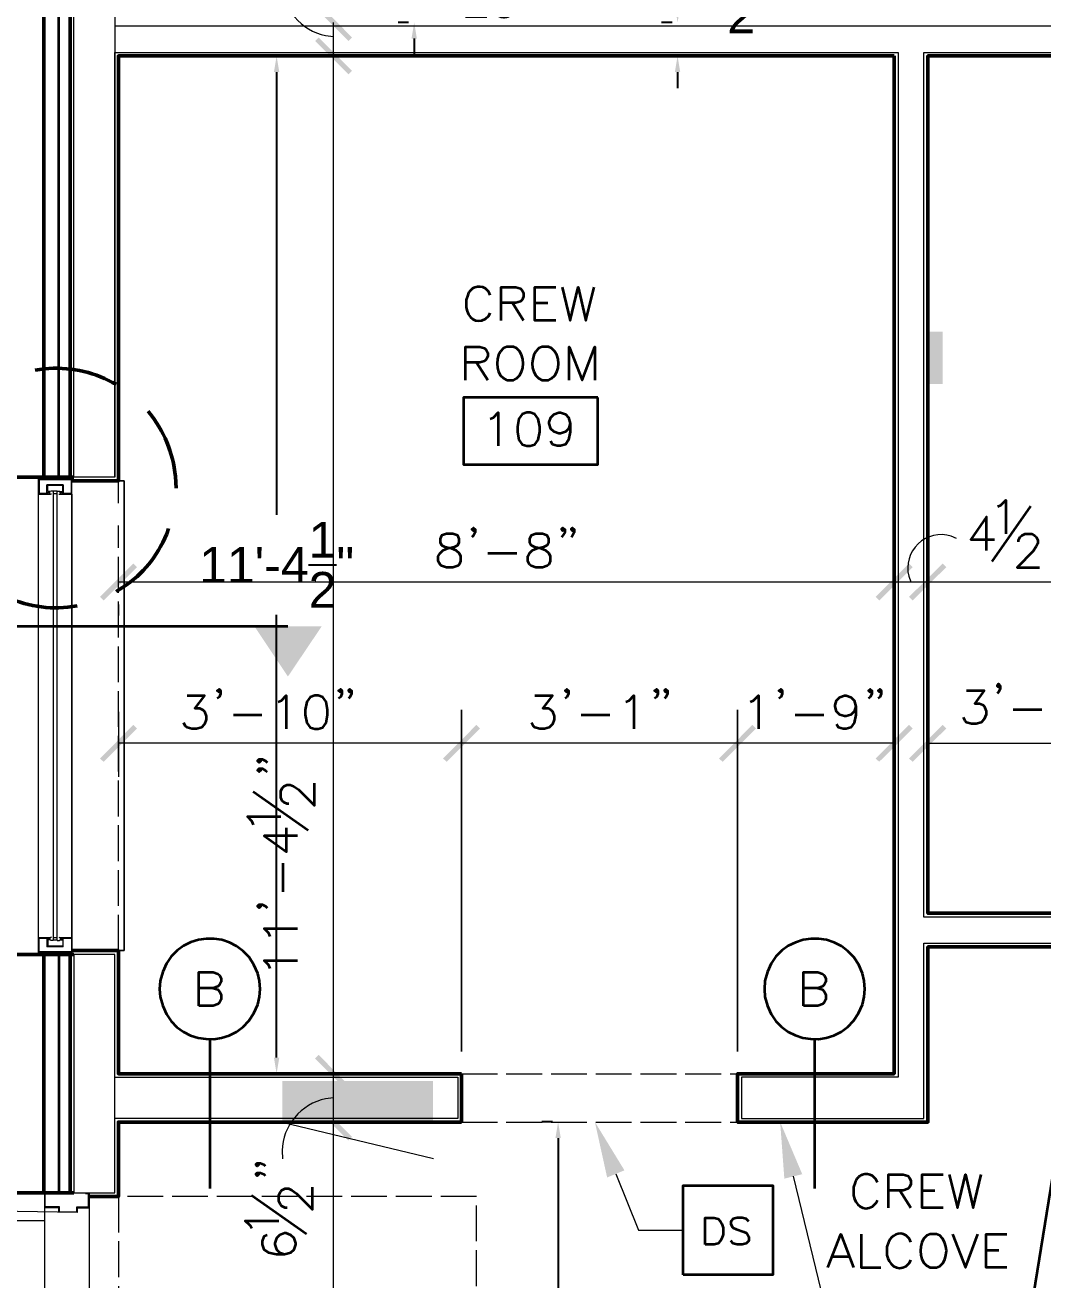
# Model space of a CAD drawing. Header units: inches. Extents: x 5 to 516, y -193 to 129.
# Drawn here: x 25.99 to 37.37, y 45.11 to 59.14 of the extents above; entities that cross this region are included whole.
import ezdxf

# ---------------------------------------------------------------- set-up
doc = ezdxf.new("R2010")
doc.units = ezdxf.units.IN
doc.header["$MEASUREMENT"] = 0
doc.linetypes.add('PDF_IMPORT', pattern=[1, 0.8, -0.2])
for name, color, linetype in [('Highlight', 210, 'Continuous'), ('PDF_Geometry', 7, 'Continuous'), ('PDF_Solid Fills', 7, 'Continuous')]:
    doc.layers.add(name, color=color, linetype=linetype)
doc.styles.get("Standard").update_dxf_attribs({"font": 'arial.ttf'})
doc.dimstyles.get("Standard").update_dxf_attribs({"dimtxt": 0.4, "dimasz": 0.18, "dimexe": 0.18, "dimexo": 0.0625, "dimgap": 0.09, "dimtad": 0, "dimtih": 1, "dimtoh": 1, "dimdec": 4, "dimlfac": 12, "dimzin": 0, "dimdsep": 46, "dimlunit": 4, "dimtxsty": 'Standard', "dimcen": 0.09, "dimadec": 3, "dimazin": 0, "dimtfac": 1, "dimtdec": 4, "dimtofl": 0, "dimtmove": 0, "dimatfit": 3, "dimfxl": 1, "dimtolj": 1, "dimtzin": 0, "dimarcsym": 0})

# ---------------------------------------------------------------- blocks, each defined once
blk = doc.blocks.new('*D12')
at = {"layer": 'Defpoints', "color": 0, "transparency": 16777216}
for p in [(30.341, 59.338), (30.341, 59.338), (30.341, 59.168)]:
    blk.add_point(p, dxfattribs=at)
at = {"layer": 'Highlight', "color": 0, "lineweight": -2, "transparency": 16777216}
for p, q in [((30.341, 59.518), (30.341, 59.698)), ((30.341, 59.698), (30.521, 59.698)), ((30.278, 59.338), (30.161, 59.338)), ((30.278, 59.168), (30.161, 59.168)), ((30.341, 58.988), (30.341, 58.808))]:
    blk.add_line(p, q, dxfattribs=at)
at = {"layer": 'Highlight', "color": 0, "transparency": 16777216}
for points in [[(30.311, 59.518), (30.371, 59.518), (30.341, 59.338)], [(30.311, 58.988), (30.371, 58.988), (30.341, 59.168)]]:
    blk.add_solid(points, dxfattribs=at)
at = {"layer": 'Highlight', "color": 0, "transparency": 16777216, "insert": (31.125, 59.698), "char_height": 0.4, "attachment_point": 5}
blk.add_mtext('\\A1;2{\\H1x;\\S1/16;}"', dxfattribs=at)
blk = doc.blocks.new('*D43')
at = {"layer": 'Defpoints', "color": 0, "transparency": 16777216}
for p in [(33.284, 59.168), (33.284, 59.168), (33.284, 58.794)]:
    blk.add_point(p, dxfattribs=at)
at = {"layer": 'Highlight', "color": 0, "lineweight": -2, "transparency": 16777216}
for p, q in [((33.284, 59.348), (33.284, 59.528)), ((33.284, 59.528), (33.464, 59.528)), ((33.222, 59.168), (33.104, 59.168)), ((33.222, 58.794), (33.104, 58.794)), ((33.284, 58.614), (33.284, 58.434))]:
    blk.add_line(p, q, dxfattribs=at)
at = {"layer": 'Highlight', "color": 0, "transparency": 16777216}
for points in [[(33.254, 59.348), (33.314, 59.348), (33.284, 59.168)], [(33.254, 58.614), (33.314, 58.614), (33.284, 58.794)]]:
    blk.add_solid(points, dxfattribs=at)
at = {"layer": 'Highlight', "color": 0, "transparency": 16777216, "insert": (33.938, 59.528), "char_height": 0.4, "attachment_point": 5}
blk.add_mtext('\\A1;4{\\H1x;\\S1/2;}"', dxfattribs=at)
blk = doc.blocks.new('*D104')
at = {"layer": 'Defpoints', "color": 0, "transparency": 16777216}
for p in [(31.949, 46.878), (31.949, 39.251), (31.949, 39.251)]:
    blk.add_point(p, dxfattribs=at)
at = {"layer": 'Highlight', "color": 0, "lineweight": -2, "transparency": 16777216}
for p, q in [((31.886, 46.878), (31.769, 46.878)), ((31.949, 46.698), (31.949, 43.623)), ((31.949, 39.431), (31.949, 42.506)), ((31.886, 39.251), (31.769, 39.251))]:
    blk.add_line(p, q, dxfattribs=at)
at = {"layer": 'Highlight', "color": 0, "transparency": 16777216}
for points in [[(31.919, 46.698), (31.979, 46.698), (31.949, 46.878)], [(31.919, 39.431), (31.979, 39.431), (31.949, 39.251)]]:
    blk.add_solid(points, dxfattribs=at)
at = {"layer": 'Highlight', "color": 0, "transparency": 16777216, "insert": (31.949, 43.064), "char_height": 0.4, "attachment_point": 5}
blk.add_mtext('\\A1;7\'-7{\\H1x;\\S1/2;}"', dxfattribs=at)
blk = doc.blocks.new('*D105')
at = {"layer": 'Defpoints', "color": 0, "transparency": 16777216}
for p in [(28.804, 58.794), (28.804, 58.794), (30.87, 47.418)]:
    blk.add_point(p, dxfattribs=at)
at = {"layer": 'Highlight', "color": 0, "lineweight": -2, "transparency": 16777216}
for p, q in [((28.741, 58.794), (28.624, 58.794)), ((28.804, 58.614), (28.804, 53.664)), ((28.804, 47.598), (28.804, 52.548)), ((30.808, 47.418), (28.624, 47.418))]:
    blk.add_line(p, q, dxfattribs=at)
at = {"layer": 'Highlight', "color": 0, "transparency": 16777216}
for points in [[(28.774, 58.614), (28.834, 58.614), (28.804, 58.794)], [(28.774, 47.598), (28.834, 47.598), (28.804, 47.418)]]:
    blk.add_solid(points, dxfattribs=at)
at = {"layer": 'Highlight', "color": 0, "transparency": 16777216, "insert": (28.804, 53.106), "char_height": 0.4, "attachment_point": 5}
blk.add_mtext('\\A1;11\'-4{\\H1x;\\S1/2;}"', dxfattribs=at)

msp = doc.modelspace()

# ---------------------------------------------------------------- hatches: boundary and pattern name
at = {"layer": 'PDF_Solid Fills', "transparency": 33554559}
for points in [[(29.2336289, 59.3376716), (29.6069639, 58.9610031), (29.6469639, 59.0010031), (29.2736289, 59.3776716)], [(29.6469622, 58.6276697), (29.2736272, 59.0010049), (29.2336272, 58.9610049), (29.6069622, 58.5876697)], [(26.8702948, 52.7076713), (27.2436265, 53.0810029), (27.2036265, 53.1210029), (26.8302948, 52.7476713)], [(35.4969622, 52.7476713), (35.5369638, 52.7076695), (35.5369773, 52.7076864), (35.9102955, 53.0810045), (35.8702955, 53.1210047)], [(36.2469622, 53.1210029), (35.8702955, 52.7476695), (35.9102955, 52.7076695), (36.2869622, 53.0810029)], [(26.8702948, 50.9043366), (27.2436265, 51.2776682), (27.2036265, 51.3176682), (26.8302948, 50.9410033)], [(31.0369602, 51.3176682), (30.6636284, 50.9410033), (30.7036284, 50.9043366), (31.0769618, 51.2776698), (31.0369618, 51.3176698)], [(34.1202954, 51.31767), (33.746962, 50.9410033), (33.786962, 50.9043366), (34.1602954, 51.2776698)], [(35.8702955, 51.3176698), (35.4969638, 50.941005), (35.5369638, 50.9043384), (35.9102955, 51.2776698)], [(35.9102971, 50.9043366), (36.2869622, 51.2776682), (36.2469622, 51.3176682), (35.8702971, 50.9410033)], [(29.2336289, 47.5876706), (29.6069639, 47.2110022), (29.6469639, 47.2510022), (29.2736289, 47.6276706)], [(29.6469622, 46.7110021), (29.2736272, 47.0843373), (29.2336272, 47.0443372), (29.6069622, 46.6710021)]]:
    msp.add_hatch(color=256, dxfattribs=at).paths.add_polyline_path(points)
at = {"layer": 'PDF_Solid Fills', "true_color": 0x9a9a9a, "transparency": 33554559}
msp.add_hatch(color=253, dxfattribs=at).paths.add_polyline_path([(36.2469638, 55.1276712), (36.2469638, 55.7110046), (36.0802972, 55.7110046), (36.0802972, 55.1276712)])

# ---------------------------------------------------------------- linework, layer by layer
at = {"layer": 'PDF_Geometry', "lineweight": 50}
for points in [[(26.5369614, 54.0843395), (25.8702947, 54.0843395), (25.8702947, 83.7543418), (35.5369622, 83.7543418), (35.5369622, 83.0876751)], [(26.2036281, 54.0843395), (26.2036281, 83.4210085), (35.4136288, 83.4210085)], [(35.5369622, 83.1276735), (26.4969614, 83.1276735), (26.4969614, 54.0843362)], [(35.7036288, 58.7943382), (27.0369615, 58.7943382), (27.0369615, 54.0443378), (26.5169614, 54.0443378)], [(39.7536293, 46.8776689), (39.7536293, 48.8343358), (36.0802955, 48.8343358), (36.0802955, 46.8776689), (33.9536287, 46.8776689), (33.9536287, 47.417669), (35.7036288, 47.417669), (35.7036288, 58.7943365)], [(42.5802977, 58.7943382), (36.0802972, 58.7943382), (36.0802972, 49.2110041), (39.9136308, 49.2110041), (39.9136308, 50.6276709)], [(27.5769626, 53.4510039), (27.5969626, 53.5110039)], [(27.0102959, 52.8076705), (27.0836292, 52.8510038)], [(26.5369614, 48.7510024), (25.8702947, 48.7510024), (25.8702947, 46.0843355), (26.5369614, 46.0843355)], [(26.2036281, 48.7510024), (26.2036281, 46.0843355)], [(26.4969631, 48.7510024), (26.4969631, 46.0843355)], [(30.8702951, 47.417669), (27.0369615, 47.417669), (27.0369615, 48.7943358), (26.5169614, 48.7943358)], [(30.8702951, 46.8776706), (30.8702951, 47.4176706)], [(26.7103013, 46.0443372), (27.036968, 46.0443372), (27.036968, 46.8776706), (30.8703015, 46.8776706)]]:
    msp.add_lwpolyline(points, dxfattribs=at)
at = {"layer": 'PDF_Geometry', "lineweight": 35}
for points in [[(26.3702948, 54.0843362), (26.3702948, 83.2543384), (35.5369622, 83.2543384)], [(31.3136274, 55.8376695), (31.3136274, 56.2110029), (31.4769607, 56.2110029), (31.5302941, 56.1943362), (31.5469608, 56.1743362), (31.5636274, 56.1410029), (31.5636274, 56.1043362), (31.5469608, 56.0676695), (31.5302941, 56.0510029), (31.4769607, 56.0343362), (31.3136274, 56.0343362)], [(31.9236291, 55.8376695), (31.6902957, 55.8376695), (31.6902957, 56.2110029), (31.9236291, 56.2110029)], [(31.9936269, 56.2110046), (32.0836269, 55.8376713), (32.1736269, 56.2110046), (32.2602936, 55.8376713), (32.3502936, 56.2110046)], [(31.4402957, 56.0343384), (31.563629, 55.8376717)], [(31.6902957, 56.0343384), (31.8336291, 56.0343384)], [(31.1369623, 55.8543382), (31.173629, 55.8910049), (31.1902957, 55.9243382)], [(30.9136301, 55.1710028), (30.9136301, 55.5443362), (31.0736301, 55.5443362), (31.1269634, 55.5276695), (31.1469634, 55.5076695), (31.1636301, 55.4743362), (31.1636301, 55.4376695), (31.1469634, 55.4010028), (31.1269634, 55.3843362), (31.0736301, 55.3676695), (30.9136301, 55.3676695)], [(31.483635, 55.5276713), (31.4503017, 55.5443379), (31.3769683, 55.5443379), (31.3403017, 55.5276713), (31.3069683, 55.4910046)], [(31.8769592, 55.5276713), (31.8402925, 55.5443379), (31.7702925, 55.5443379), (31.7336258, 55.5276713), (31.7002925, 55.4910046)], [(32.0736372, 55.1710028), (32.0736372, 55.5443362), (32.2169706, 55.1710028), (32.3603039, 55.5443362), (32.3603039, 55.1710028)], [(31.0369618, 55.3676717), (31.1636285, 55.171005)], [(31.3769683, 55.1710046), (31.4503017, 55.1710046), (31.483635, 55.1876712)], [(31.7702925, 55.1710046), (31.8402925, 55.1710046), (31.8769592, 55.1876712)], [(31.1902957, 54.7376701), (31.2269624, 54.7543368), (31.2802957, 54.8076701), (31.2802957, 54.4343368)], [(32.0836334, 54.6843389), (32.0636334, 54.6276723), (32.0303001, 54.5943389), (31.9769668, 54.5743389), (31.9569668, 54.5743389), (31.9036334, 54.5943389), (31.8669667, 54.6276723), (31.8503001, 54.6843389), (31.8503001, 54.7010056), (31.8669667, 54.7543389), (31.9036334, 54.7910056), (31.9569668, 54.8076723), (31.9769668, 54.8076723), (32.0303001, 54.7910056), (32.0636334, 54.7543389), (32.0836334, 54.6843389), (32.0836334, 54.5943389), (32.0636334, 54.5043389), (32.0303001, 54.4510056), (31.9769668, 54.4343389), (31.9403001, 54.4343389), (31.8869667, 54.4510056), (31.8669667, 54.4876723)], [(36.8003018, 53.1443371), (37.2303019, 53.7610038)], [(36.863636, 53.7576692), (36.8969693, 53.7743359), (36.9503027, 53.8276692), (36.9503027, 53.4543359)], [(36.7369677, 53.2643372), (36.7369677, 53.6410039), (36.560301, 53.3910039), (36.8269677, 53.3910039)], [(31.023629, 53.504336), (31.003629, 53.4876693), (30.9869623, 53.504336), (31.003629, 53.5210027), (31.023629, 53.504336), (31.023629, 53.4676693), (31.003629, 53.434336), (30.9869623, 53.414336)], [(32.0236291, 53.504336), (32.0036291, 53.4876693), (31.9869624, 53.504336), (32.0036291, 53.5210027), (32.0236291, 53.504336), (32.0236291, 53.4676693), (32.0036291, 53.434336), (31.9869624, 53.414336)], [(32.130305, 53.504336), (32.110305, 53.4876693), (32.0936383, 53.504336), (32.110305, 53.5210027), (32.130305, 53.504336), (32.130305, 53.4676693), (32.110305, 53.434336), (32.0936383, 53.414336)], [(37.09363, 53.3643383), (37.09363, 53.381005), (37.11363, 53.4176716), (37.1302967, 53.4343383), (37.1669634, 53.4543383), (37.2369634, 53.4543383), (37.27363, 53.4343383), (37.2902967, 53.4176716), (37.3102967, 53.381005), (37.3102967, 53.3443383), (37.2902967, 53.311005), (37.2569634, 53.2576716), (37.0769634, 53.0776716), (37.3269634, 53.0776716)], [(31.1636301, 53.23767), (31.4869635, 53.23767)], [(28.9302993, 52.4176694), (23.7836323, 52.4176694), (23.7769654, 52.3176694), (23.7569654, 52.2176694)], [(36.8903016, 51.7543359), (36.8703016, 51.7376692), (36.8536349, 51.7543359), (36.8703016, 51.7743359), (36.8903016, 51.7543359), (36.8903016, 51.7210025), (36.8703016, 51.6843359), (36.8536349, 51.6676692)], [(27.8036309, 51.6443369), (27.9969643, 51.6443369), (27.8902976, 51.5043369), (27.9436309, 51.5043369), (27.9802976, 51.4843369), (27.9969643, 51.4676703), (28.0169643, 51.4143369), (28.0169643, 51.3776702), (27.9969643, 51.3243369), (27.9636309, 51.2876702), (27.9102976, 51.2710036), (27.8569643, 51.2710036), (27.8036309, 51.2876702), (27.7836309, 51.3076702), (27.7669642, 51.3410036)], [(28.1769627, 51.7010047), (28.160296, 51.6810047), (28.140296, 51.7010047), (28.160296, 51.7176714), (28.1769627, 51.7010047), (28.1769627, 51.664338), (28.160296, 51.6276714), (28.140296, 51.6110047)], [(28.8203004, 51.5743364), (28.856967, 51.5910031), (28.9103004, 51.6443364), (28.9103004, 51.271003)], [(29.5336387, 51.7010047), (29.516972, 51.6810047), (29.496972, 51.7010047), (29.516972, 51.7176714), (29.5336387, 51.7010047), (29.5336387, 51.664338), (29.516972, 51.6276714), (29.496972, 51.6110047)], [(29.640301, 51.7010047), (29.6236343, 51.6810047), (29.6069677, 51.7010047), (29.6236343, 51.7176714), (29.640301, 51.7010047), (29.640301, 51.664338), (29.6236343, 51.6276714), (29.6069677, 51.6110047)], [(31.6902957, 51.6443369), (31.8869624, 51.6443369), (31.7769624, 51.5043369), (31.8336291, 51.5043369), (31.8669624, 51.4843369), (31.8869624, 51.4676703), (31.9036291, 51.4143369), (31.9036291, 51.3776702), (31.8869624, 51.3243369), (31.8502957, 51.2876702), (31.7969624, 51.2710036), (31.7436291, 51.2710036), (31.6902957, 51.2876702), (31.6702957, 51.3076702), (31.6536291, 51.3410036)], [(32.0636275, 51.7010047), (32.0469608, 51.6810047), (32.0269608, 51.7010047), (32.0469608, 51.7176714), (32.0636275, 51.7010047), (32.0636275, 51.664338), (32.0469608, 51.6276714), (32.0269608, 51.6110047)], [(32.7069652, 51.5743364), (32.7436319, 51.5910031), (32.7969652, 51.6443364), (32.7969652, 51.271003)], [(33.0636343, 51.7010047), (33.0469677, 51.6810047), (33.0269677, 51.7010047), (33.0469677, 51.7176714), (33.0636343, 51.7010047), (33.0636343, 51.664338), (33.0469677, 51.6276714), (33.0269677, 51.6110047)], [(33.1702967, 51.7010047), (33.15363, 51.6810047), (33.1369633, 51.7010047), (33.15363, 51.7176714), (33.1702967, 51.7010047), (33.1702967, 51.664338), (33.15363, 51.6276714), (33.1369633, 51.6110047)], [(34.0969664, 51.5743364), (34.1336331, 51.5910031), (34.1869664, 51.6443364), (34.1869664, 51.271003)], [(34.4536287, 51.7010047), (34.4369621, 51.6810047), (34.4169621, 51.7010047), (34.4369621, 51.7176714), (34.4536287, 51.7010047), (34.4536287, 51.664338), (34.4369621, 51.6276714), (34.4169621, 51.6110047)], [(35.2769659, 51.5210018), (35.2569659, 51.4676685), (35.2202993, 51.4310018), (35.1669659, 51.4143352), (35.1502993, 51.4143352), (35.0969659, 51.4310018), (35.0602993, 51.4676685), (35.0436326, 51.5210018), (35.0436326, 51.5376685), (35.0602993, 51.5910018), (35.0969659, 51.6276685), (35.1502993, 51.6443352), (35.1669659, 51.6443352), (35.2202993, 51.6276685), (35.2569659, 51.5910018), (35.2769659, 51.5210018), (35.2769659, 51.4310018), (35.2569659, 51.3410018), (35.2202993, 51.2876685), (35.1669659, 51.2710018), (35.1336326, 51.2710018), (35.0802993, 51.2876685), (35.0602993, 51.3243351)], [(35.4536288, 51.7010047), (35.4369621, 51.6810047), (35.4169621, 51.7010047), (35.4369621, 51.7176714), (35.4536288, 51.7010047), (35.4536288, 51.664338), (35.4369621, 51.6276714), (35.4169621, 51.6110047)], [(35.5602979, 51.7010047), (35.5436313, 51.6810047), (35.5269646, 51.7010047), (35.5436313, 51.7176714), (35.5602979, 51.7010047), (35.5602979, 51.664338), (35.5436313, 51.6276714), (35.5269646, 51.6110047)], [(36.5136332, 51.7010047), (36.7102999, 51.7010047), (36.6036333, 51.5576713), (36.6569666, 51.5576713), (36.6936333, 51.5410047), (36.7102999, 51.524338), (36.7302999, 51.4710047), (36.7302999, 51.434338), (36.7102999, 51.3810047), (36.6769666, 51.344338), (36.6202999, 51.3276713), (36.5669666, 51.3276713), (36.5136332, 51.344338), (36.4969666, 51.3610047), (36.4802999, 51.3976713)], [(37.0336325, 51.4876699), (37.3536325, 51.4876699)], [(28.3203003, 51.4310021), (28.6403004, 51.4310021)], [(32.2069651, 51.4310021), (32.5269652, 51.4310021)], [(34.5969664, 51.4310021), (34.9169664, 51.4310021)], [(28.6102987, 50.9343386), (28.6269654, 50.9143386), (28.6102987, 50.897672), (28.5902987, 50.9143386), (28.6102987, 50.9343386), (28.6436321, 50.9343386), (28.6802987, 50.9143386), (28.6969654, 50.897672)], [(28.6102987, 50.8276695), (28.6269654, 50.8076695), (28.6102987, 50.7910029), (28.5902987, 50.8076695), (28.6102987, 50.8276695), (28.6436321, 50.8276695), (28.6802987, 50.8076695), (28.6969654, 50.7910029)], [(28.9402955, 50.4343386), (28.9202955, 50.4343386), (28.8869622, 50.4510053), (28.8669622, 50.4676719), (28.8502955, 50.5043386), (28.8502955, 50.5776719), (28.8669622, 50.6110053), (28.8869622, 50.6310053), (28.9202955, 50.647672), (28.9569622, 50.647672), (28.9936288, 50.6310053), (29.0469622, 50.5943386), (29.2269622, 50.4143386), (29.2269622, 50.6643386)], [(29.1569703, 50.1376704), (28.5436369, 50.5676705)], [(28.5469714, 50.2010046), (28.5303047, 50.2376712), (28.4769714, 50.2910046), (28.8503047, 50.2910046)], [(29.0369633, 50.0776695), (28.6636299, 50.0776695), (28.9136299, 49.8976695), (28.9136299, 50.1643361)], [(28.8769681, 49.4510045), (28.8769681, 49.7710045)], [(28.6102987, 49.3076702), (28.6269654, 49.2910036), (28.6102987, 49.2710035), (28.5902987, 49.2910036), (28.6102987, 49.3076702), (28.6436321, 49.3076702), (28.6802987, 49.2910036), (28.6969654, 49.2710035)], [(28.7336305, 48.9510045), (28.7169638, 48.9876711), (28.6636304, 49.0410045), (29.0369638, 49.0410045)], [(26.3702948, 48.7510024), (26.3702948, 46.0843355)], [(28.7336305, 48.5943353), (28.7169638, 48.631002), (28.6636304, 48.6843353), (29.0369638, 48.6843353)], [(27.9336358, 48.1776686), (27.9336358, 48.551002), (28.0936358, 48.551002), (28.1469692, 48.5343353), (28.1669692, 48.5176687), (28.1836358, 48.481002), (28.1836358, 48.4443353), (28.1669692, 48.411002), (28.1469692, 48.391002), (28.0936358, 48.3743353), (27.9336358, 48.3743353)], [(28.5936283, 48.1910045), (28.6136283, 48.2776712), (28.6202949, 48.3643379), (28.6136283, 48.4543379), (28.5936283, 48.5376712)], [(34.690296, 48.1776686), (34.690296, 48.551002), (34.850296, 48.551002), (34.9036293, 48.5343353), (34.9236293, 48.5176687), (34.940296, 48.481002), (34.940296, 48.4443353), (34.9236293, 48.411002), (34.9036293, 48.391002), (34.850296, 48.3743353), (34.690296, 48.3743353)], [(35.350302, 48.1910045), (35.370302, 48.2776712), (35.3769687, 48.3643379), (35.370302, 48.4543379), (35.350302, 48.5376712)], [(27.5036282, 48.4543379), (27.4969616, 48.3643379), (27.5036282, 48.2776712)], [(34.2603019, 48.4543379), (34.2536353, 48.3643379), (34.2603019, 48.2776712)], [(28.0936293, 48.3743375), (28.1469627, 48.3576708), (28.1669627, 48.3376708), (28.1836293, 48.3010042), (28.1836293, 48.2476708), (28.1669627, 48.2143375), (28.1469627, 48.1943375), (28.0936293, 48.1776708), (27.9336293, 48.1776708)], [(34.850303, 48.3743375), (34.9036364, 48.3576708), (34.9236364, 48.3376708), (34.940303, 48.3010042), (34.940303, 48.2476708), (34.9236364, 48.2143375), (34.9036364, 48.1943375), (34.850303, 48.1776708), (34.690303, 48.1776708)], [(36.7202983, 44.6843381), (37.2202983, 44.6843381), (37.7536317, 47.9743385)], [(28.0603041, 46.1343369), (28.0603041, 47.8010037)], [(34.8169643, 46.1343369), (34.8169643, 47.8010037)], [(28.5869697, 46.4176689), (28.6069697, 46.4010022), (28.5869697, 46.3843356), (28.5703031, 46.4010022), (28.5869697, 46.4176689), (28.6236364, 46.4176689), (28.6603031, 46.4010022), (28.6769697, 46.3843356)], [(28.5869697, 46.3110032), (28.6069697, 46.2943365), (28.5869697, 46.2743365), (28.5703031, 46.2943365), (28.5869697, 46.3110032), (28.6236364, 46.3110032), (28.6603031, 46.2943365), (28.6769697, 46.2743365)], [(35.6403015, 45.9176689), (35.6403015, 46.2910022), (35.8036348, 46.2910022), (35.8569682, 46.2743356), (35.8736348, 46.2543356), (35.8903015, 46.2210022), (35.8903015, 46.1843356), (35.8736348, 46.1476689), (35.8569682, 46.1310022), (35.8036348, 46.1110022), (35.6403015, 46.1110022)], [(36.2503031, 45.9176689), (36.0169698, 45.9176689), (36.0169698, 46.2910022), (36.2503031, 46.2910022)], [(36.320301, 46.291004), (36.410301, 45.9176706), (36.500301, 46.291004), (36.5869677, 45.9176706), (36.6769677, 46.291004)], [(28.9203031, 45.9176689), (28.9003031, 45.9176689), (28.8636364, 45.9376689), (28.8469698, 45.9543355), (28.8303031, 45.9910022), (28.8303031, 46.0610022), (28.8469698, 46.0976689), (28.8636364, 46.1143355), (28.9003031, 46.1343355), (28.9369698, 46.1343355), (28.9736364, 46.1143355), (29.0269698, 46.0776689), (29.2036365, 45.9010022), (29.2036365, 46.1510022)], [(29.1369644, 45.6243373), (28.523631, 46.0543373)], [(35.7669698, 46.1110011), (35.8903031, 45.9176678)], [(36.0169698, 46.1110011), (36.1603031, 46.1110011)], [(35.4636364, 45.9343376), (35.5003031, 45.9710042), (35.5169698, 46.0043376)], [(28.5269654, 45.687668), (28.5069654, 45.7210014), (28.4536321, 45.7743347), (28.8302988, 45.7743347)], [(34.080297, 45.764335), (34.050297, 45.794335), (34.0069637, 45.8076683), (33.950297, 45.8076683), (33.9069637, 45.794335), (33.880297, 45.764335), (33.880297, 45.7376683), (33.8936303, 45.7076683), (33.9069637, 45.694335), (33.9369637, 45.6810016), (34.0236303, 45.6510016), (34.050297, 45.6376683), (34.0636303, 45.6210016), (34.080297, 45.594335), (34.080297, 45.5510016), (34.050297, 45.5210016), (34.0069637, 45.5076683), (33.950297, 45.5076683), (33.9069637, 45.5210016), (33.880297, 45.5510016)], [(28.6969687, 45.6143377), (28.660302, 45.597671), (28.6436353, 45.5443377), (28.6436353, 45.507671), (28.660302, 45.4543377), (28.7136353, 45.417671), (28.8036353, 45.4010043), (28.8936353, 45.4010043), (28.9636354, 45.417671), (29.000302, 45.4543377), (29.0169687, 45.507671), (29.0169687, 45.5243377), (29.000302, 45.577671), (28.9636354, 45.6143377), (28.910302, 45.6343377), (28.8936353, 45.6343377), (28.8369687, 45.6143377), (28.8036353, 45.577671), (28.7836353, 45.5243377), (28.7836353, 45.507671), (28.8036353, 45.4543377), (28.8369687, 45.417671), (28.8936353, 45.4010043)], [(34.9636318, 45.2510021), (35.1069651, 45.6243355), (35.2502985, 45.2510021)], [(35.3369635, 45.6243373), (35.3369635, 45.2510039), (35.5536302, 45.2510039)], [(35.8903015, 45.5343375), (35.8736348, 45.5710042), (35.8369681, 45.6076709)], [(36.2136294, 45.6076706), (36.1769628, 45.6243373), (36.1069627, 45.6243373), (36.0702961, 45.6076706), (36.0336294, 45.5710039)], [(36.3569628, 45.6243373), (36.5002961, 45.2510039), (36.6402961, 45.6243373)], [(36.9636346, 45.2510021), (36.7303013, 45.2510021), (36.7303013, 45.6243355), (36.9636346, 45.6243355)], [(35.6403015, 45.5343375), (35.6236348, 45.4810042), (35.6236348, 45.3910042)], [(35.0169697, 45.3743372), (35.1969697, 45.3743372)], [(35.8369681, 45.2676708), (35.8736348, 45.3043375), (35.8903015, 45.3376709)], [(36.7303013, 45.4443344), (36.8736346, 45.4443344)], [(36.1069627, 45.2510039), (36.1769628, 45.2510039), (36.2136294, 45.2676706)]]:
    msp.add_lwpolyline(points, dxfattribs=at)
at = {"layer": 'PDF_Geometry', "lineweight": 9}
for points in [[(26.5369614, 54.0843362), (26.5369614, 83.0876717), (35.5369622, 83.0876717), (35.5369622, 82.6276734), (26.9969615, 82.6276734), (26.9969615, 54.0843362)], [(26.5369614, 48.7510024), (26.5369614, 46.0843355), (26.9969615, 46.0843355), (26.9969615, 48.7510024)]]:
    msp.add_lwpolyline(points, close=True, dxfattribs=at)
for points in [[(43.0802977, 59.1276699), (26.9969631, 59.1276699)], [(26.9969631, 54.0843362), (26.9969631, 58.8343366), (35.7469638, 58.8343366), (35.7469638, 47.3776689), (33.9969637, 47.3776689), (33.9969637, 46.9176689), (36.0369639, 46.9176689), (36.0369639, 48.877669), (39.7969638, 48.877669)], [(39.9536309, 49.1676691), (36.0369639, 49.1676691), (36.0369639, 58.8343366), (42.6202977, 58.8343366)], [(26.9969631, 47.3776706), (30.8302967, 47.3776706), (30.8302967, 46.9176706), (26.9969631, 46.9176706)]]:
    msp.add_lwpolyline(points, dxfattribs=at)
at = {"layer": 'PDF_Geometry', "lineweight": 15}
for points in [[(29.4402955, 58.7943382), (29.4402955, 59.1676716)], [(29.350295, 59.024339), (29.440295, 59.0110057)], [(29.0669622, 58.7943382), (29.1902955, 58.7943382), (29.0636288, 58.7943382)], [(29.4402955, 47.4210022), (29.4402955, 58.7943365)], [(26.1403007, 54.0843362), (26.1403007, 54.0876695)], [(26.1403007, 54.064337), (26.1403007, 53.8976703), (26.2769674, 53.8976703)], [(26.516969, 54.0843362), (26.1403023, 54.0843362), (26.146969, 54.0810028), (26.146969, 54.0710028), (26.1403023, 54.0643362)], [(26.516969, 54.064337), (26.1403023, 54.064337)], [(26.5102959, 54.0576706), (26.1502958, 54.0576706), (26.1502958, 53.9076706), (26.2369625, 53.9076706)], [(26.1502969, 54.0843362), (26.1569636, 54.0810028), (26.1569636, 54.0710028), (26.1502969, 54.0643362)], [(26.1569701, 54.0843362), (26.1636368, 54.0810028), (26.1636368, 54.0710028), (26.1569701, 54.0643362)], [(26.1669663, 54.0843362), (26.173633, 54.0810028), (26.173633, 54.0710028), (26.1669663, 54.0643362)], [(26.183634, 54.084337), (26.4736341, 54.064337), (26.4736341, 54.084337), (26.183634, 54.064337)], [(26.1836357, 54.064337), (26.1836357, 54.084337)], [(26.3803024, 53.8976703), (26.516969, 53.8976703), (26.516969, 54.064337), (26.5103024, 54.0710037), (26.5103024, 54.0810037), (26.516969, 54.084337)], [(26.4203029, 54.0010032), (26.4203029, 53.9076699), (26.5103029, 53.9076699), (26.5103029, 54.0576699)], [(26.4903034, 54.064337), (26.4836368, 54.0710037), (26.4836368, 54.0810037), (26.4903034, 54.084337)], [(26.5002997, 54.064337), (26.493633, 54.0710037), (26.493633, 54.0810037), (26.5002997, 54.084337)], [(26.5069593, 54.064337), (26.5002926, 54.0710037), (26.5002926, 54.0810037), (26.5069593, 54.084337)], [(27.0369615, 53.7943378), (27.0369615, 54.0443378), (27.1002948, 54.0443378), (27.1002948, 48.7943374), (27.0369615, 48.7943374), (27.1002948, 48.7943374), (27.1002948, 54.0443378), (27.0369615, 54.0443378)], [(26.1403007, 53.8976703), (26.1403007, 48.9410032), (26.2769674, 48.9410032)], [(26.2369668, 53.9076699), (26.2369668, 54.0010032)], [(26.4203029, 54.0010028), (26.2369696, 54.0010028)], [(26.270292, 53.9076699), (26.270292, 53.9243366), (26.2469587, 53.9243366)], [(26.4136297, 53.9943364), (26.246963, 53.9943364)], [(26.246963, 53.9243359), (26.246963, 53.9943359)], [(26.246963, 53.8976703), (26.246963, 53.9176703)], [(26.256969, 53.9076698), (26.256969, 53.9110031), (26.266969, 53.9110031), (26.266969, 53.9176698), (26.246969, 53.9176698)], [(26.2569592, 53.9076699), (26.2702926, 53.9076699)], [(26.2836384, 53.9310023), (26.2703051, 53.9243356)], [(26.2869614, 53.8943371), (26.2769614, 53.8976705)], [(26.3069674, 53.9310023), (26.2836341, 53.9310023)], [(26.3069674, 53.9276691), (26.3069674, 48.9110019)], [(26.3503024, 48.9110019), (26.3503024, 53.9276691), (26.306969, 53.9276691)], [(26.3503024, 53.9010035), (26.306969, 53.9010035)], [(26.3503013, 53.9310023), (26.3769679, 53.9310023), (26.3869679, 53.9243356)], [(26.3702948, 53.8943371), (26.3802948, 53.8976705)], [(26.3869631, 53.9076692), (26.3869631, 53.9243359), (26.4136297, 53.9243359), (26.4136297, 53.9943359)], [(26.3869636, 53.9076699), (26.4002969, 53.9076699), (26.4002969, 53.9110032), (26.3902969, 53.9110032)], [(26.4136297, 53.9176695), (26.3902964, 53.9176695), (26.3902964, 53.9110028)], [(26.4136297, 53.8976703), (26.4136297, 53.9176703)], [(36.0769674, 53.1643362), (36.0769674, 53.2910029)], [(36.0802972, 53.1643362), (36.0802972, 53.2910029)], [(27.0369615, 52.9143362), (35.7036288, 52.9143362), (36.0769622, 52.9143362)], [(36.0802972, 52.9143362), (42.7469644, 52.9143362), (43.1202977, 52.9143362)], [(27.0369615, 52.6643362), (27.0369615, 52.5410029)], [(35.7036288, 51.3610015), (35.7036288, 51.4843349)], [(36.0802972, 51.3610015), (36.0802972, 51.4843349)], [(27.0369615, 51.4610043), (27.0369615, 50.7343375)], [(35.7036288, 51.1110015), (33.9536287, 51.1110015), (30.8702951, 51.1110015), (27.0369615, 51.1110015)], [(36.0802972, 51.1110015), (39.9136308, 51.1110015), (40.2969642, 51.1110015)], [(26.1403007, 48.9410049), (26.1403007, 48.7743382)], [(26.5102959, 48.7810046), (26.1502958, 48.7810046), (26.1502958, 48.9310046), (26.2369625, 48.9310046)], [(26.2369668, 48.9310019), (26.2369668, 48.8343352)], [(26.4203029, 48.8343358), (26.2369696, 48.8343358)], [(26.270292, 48.9310019), (26.270292, 48.9143352), (26.2469587, 48.9143352)], [(26.246963, 48.9410049), (26.246963, 48.9176715)], [(26.246963, 48.9143359), (26.246963, 48.8443359)], [(26.4136297, 48.8443354), (26.246963, 48.8443354)], [(26.256969, 48.931002), (26.256969, 48.9276687), (26.266969, 48.9276687), (26.266969, 48.9176687), (26.246969, 48.9176687)], [(26.2569592, 48.9310019), (26.2702926, 48.9310019)], [(26.2836384, 48.9076695), (26.2703051, 48.9143362)], [(26.2869614, 48.9443347), (26.2769614, 48.9410014)], [(26.3069674, 48.9076695), (26.2836341, 48.9076695)], [(26.3503024, 48.9376683), (26.306969, 48.9376683)], [(26.3503024, 48.9110027), (26.306969, 48.9110027)], [(26.3503013, 48.9076695), (26.3769679, 48.9076695), (26.3869679, 48.9143362)], [(26.3702948, 48.9443347), (26.3802948, 48.9410014)], [(26.3803024, 48.9410049), (26.516969, 48.9410049), (26.516969, 48.7743382), (26.5103024, 48.7676715), (26.5103024, 48.7576715), (26.516969, 48.7510049)], [(26.3869631, 48.9310026), (26.3869631, 48.9143359), (26.4136297, 48.9143359), (26.4136297, 48.8443359)], [(26.3869636, 48.9310019), (26.4002969, 48.9310019), (26.4002969, 48.9276686), (26.3902969, 48.9276686)], [(26.4136297, 48.9176691), (26.3902964, 48.9176691), (26.3902964, 48.9276691)], [(26.4136297, 48.9410049), (26.4136297, 48.9176715)], [(26.4203029, 48.8343352), (26.4203029, 48.9310019), (26.5103029, 48.9310019), (26.5103029, 48.7810019)], [(26.1403007, 48.7510024), (26.1403007, 48.7543358)], [(26.516969, 48.7743382), (26.1403023, 48.7743382)], [(26.516969, 48.7510024), (26.1403023, 48.7510024), (26.146969, 48.7576691), (26.146969, 48.7676691), (26.1403023, 48.7743358)], [(26.1502969, 48.7510024), (26.1569636, 48.7576691), (26.1569636, 48.7676691), (26.1502969, 48.7743358)], [(26.1569701, 48.7510024), (26.1636368, 48.7576691), (26.1636368, 48.7676691), (26.1569701, 48.7743358)], [(26.1669663, 48.7510024), (26.173633, 48.7576691), (26.173633, 48.7676691), (26.1669663, 48.7743358)], [(26.183634, 48.7510049), (26.4736341, 48.7743382), (26.4736341, 48.7510049), (26.183634, 48.7743382)], [(26.1836357, 48.7743382), (26.1836357, 48.7510049)], [(26.4903034, 48.7743382), (26.4836368, 48.7676715), (26.4836368, 48.7576715), (26.4903034, 48.7510049)], [(26.5002997, 48.7743382), (26.493633, 48.7676715), (26.493633, 48.7576715), (26.5002997, 48.7510049)], [(26.5069593, 48.7743382), (26.5002926, 48.7676715), (26.5002926, 48.7576715), (26.5069593, 48.7510049)], [(29.1902955, 47.4210022), (29.0636288, 47.4210022)], [(29.4402955, 46.8776706), (29.4402955, 47.4210039)], [(29.6902956, 47.4210022), (29.8136289, 47.4210022)], [(29.4402955, 47.1476698), (29.3502955, 47.1376698)], [(29.4402955, 39.2543349), (29.4402955, 46.8776689)], [(28.8669622, 46.5576697), (28.8702955, 46.4676697)], [(32.5936297, 46.2976704), (32.846963, 45.6676703), (33.3469631, 45.6676703)], [(34.5769672, 46.2710014), (35.5103006, 42.4176677), (35.913634, 42.4176677)], [(26.2169609, 45.9276691), (26.2169609, 46.0776691), (26.2502942, 46.0776691), (26.2502942, 46.0843358), (26.2102942, 46.0843358)], [(26.2103013, 46.0843355), (26.2103013, 45.9176689), (26.2103013, 42.9176686)], [(26.6669663, 46.0776691), (26.7002997, 46.0776691)], [(26.666968, 46.0776689), (26.666968, 46.0843355), (26.7103013, 46.0843355), (26.7103013, 45.9176689), (26.7103013, 42.9176686), (26.7103013, 42.7510019)], [(26.7003051, 45.9276685), (26.7003051, 46.0776685)], [(26.3702948, 45.9176689), (26.2102947, 45.9176689)], [(26.3769679, 45.9276685), (26.2169679, 45.9276685)], [(26.3702948, 45.8676709), (26.3702948, 45.9176709)], [(26.3769669, 45.8743373), (26.5703002, 45.8743373), (26.5703002, 45.9276706)], [(26.3769679, 45.8743373), (26.3769679, 45.9276706)], [(26.5703002, 45.9276685), (26.7003002, 45.9276685)], [(26.5802964, 45.8676709), (26.5802964, 45.9176709)], [(26.5802964, 45.9176689), (26.7102964, 45.9176689)], [(26.2103013, 45.774338), (23.210301, 45.774338)]]:
    msp.add_lwpolyline(points, dxfattribs=at)
at = {"layer": 'PDF_Geometry', "lineweight": 35}
for points in [[(31.1902957, 56.1210049), (31.173629, 56.1576716), (31.1369623, 56.1943383, 0.5082930305), (30.9402957, 56.1210049), (30.923629, 56.0676716), (30.923629, 55.9810049)], [(35.5169698, 46.2010043), (35.5003031, 46.2376709), (35.4636364, 46.2743376, 0.5084328461), (35.2669697, 46.2010043), (35.2503031, 46.1476709), (35.2503031, 46.0576709)]]:
    msp.add_lwpolyline(points, format="xyb", dxfattribs=at)
at = {"layer": 'PDF_Geometry', "lineweight": 50}
for points in [[(27.0102959, 55.124338), (26.9702959, 55.144338, 0.1482610914), (26.2102958, 55.2976714), (26.1069625, 55.2810047)], [(27.6802992, 53.9643377), (27.6736325, 54.0943377, 0.1437485142), (27.3769658, 54.8143377), (27.3669658, 54.8243377)], [(25.6736259, 52.8043373), (25.7102925, 52.7843373, 0.1482610914), (26.4702926, 52.631004), (26.5769593, 52.6476706)]]:
    msp.add_lwpolyline(points, format="xyb", dxfattribs=at)
at = {"layer": 'PDF_Geometry', "lineweight": 35}
for points in [[(32.3936378, 54.9776705), (30.8936377, 54.9776705), (30.8936377, 54.2276705), (32.3936378, 54.2276705)], [(31.6003028, 54.8076707), (31.5469694, 54.791004), (31.5103028, 54.7376707), (31.4936361, 54.6476706), (31.4936361, 54.5943373), (31.5103028, 54.5043373), (31.5469694, 54.451004), (31.6003028, 54.4343373), (31.6369694, 54.4343373), (31.6903028, 54.451004), (31.7269694, 54.5043373), (31.7436361, 54.5943373), (31.7436361, 54.6476706), (31.7269694, 54.7376707), (31.6903028, 54.791004), (31.6369694, 54.8076707)], [(30.7003054, 53.4510048), (30.6469721, 53.4343382), (30.6303054, 53.3976715), (30.6303054, 53.3610048), (30.6469721, 53.3243382), (30.6836387, 53.3076715), (30.7536388, 53.2910048), (30.8069721, 53.2710048), (30.8436388, 53.2376715), (30.8603054, 53.2010048), (30.8603054, 53.1476715), (30.8436388, 53.1110048), (30.8269721, 53.0943381), (30.7736388, 53.0743381), (30.7003054, 53.0743381), (30.6469721, 53.0943381), (30.6303054, 53.1110048), (30.6103054, 53.1476715), (30.6103054, 53.2010048), (30.6303054, 53.2376715), (30.6636387, 53.2710048), (30.7203054, 53.2910048), (30.7903054, 53.3076715), (30.8269721, 53.3243382), (30.8436388, 53.3610048), (30.8436388, 53.3976715), (30.8269721, 53.4343382), (30.7736388, 53.4510048)], [(31.7003055, 53.4510048), (31.6469722, 53.4343382), (31.6303055, 53.3976715), (31.6303055, 53.3610048), (31.6469722, 53.3243382), (31.6836388, 53.3076715), (31.7536388, 53.2910048), (31.8069722, 53.2710048), (31.8436388, 53.2376715), (31.8603055, 53.2010048), (31.8603055, 53.1476715), (31.8436388, 53.1110048), (31.8269722, 53.0943381), (31.7736388, 53.0743381), (31.7003055, 53.0743381), (31.6469722, 53.0943381), (31.6303055, 53.1110048), (31.6103055, 53.1476715), (31.6103055, 53.2010048), (31.6303055, 53.2376715), (31.6636388, 53.2710048), (31.7203055, 53.2910048), (31.7903055, 53.3076715), (31.8269722, 53.3243382), (31.8436388, 53.3610048), (31.8436388, 53.3976715), (31.8269722, 53.4343382), (31.7736388, 53.4510048)], [(29.2302939, 51.6443369), (29.1769606, 51.6276703), (29.1402939, 51.5743369), (29.1236272, 51.4843369), (29.1236272, 51.4310036), (29.1402939, 51.3410036), (29.1769606, 51.2876702), (29.2302939, 51.2710036), (29.2669606, 51.2710036), (29.3202939, 51.2876702), (29.3569606, 51.3410036), (29.3736272, 51.4310036), (29.3736272, 51.4843369), (29.3569606, 51.5743369), (29.3202939, 51.6276703), (29.2669606, 51.6443369)], [(33.3469663, 45.1676688), (33.3469663, 46.1676689), (34.3469664, 46.1676689), (34.3469664, 45.1676688)], [(33.5936298, 45.5076686), (33.5936298, 45.8076686), (33.6936298, 45.8076686), (33.7369631, 45.7943352), (33.7636298, 45.7643352), (33.7802964, 45.7376686), (33.7936298, 45.6943352), (33.7936298, 45.6210019), (33.7802964, 45.5810019), (33.7636298, 45.5510019), (33.7369631, 45.5210019), (33.6936298, 45.5076686)]]:
    msp.add_lwpolyline(points, close=True, dxfattribs=at)
at = {"layer": 'PDF_Geometry', "lineweight": 15}
for points in [[(26.516969, 53.897672), (26.516969, 48.9410049)], [(35.7036288, 53.2910029), (35.7036288, 53.1643362)], [(30.8702951, 51.4843358), (30.8702951, 47.667669)], [(33.9536287, 51.4843358), (33.9536287, 47.667669)], [(29.8136289, 46.8776706), (29.6902956, 46.8776706)]]:
    msp.add_lwpolyline(points, close=True, dxfattribs=at)
at = {"layer": 'PDF_Geometry', "linetype": 'PDF_IMPORT', "lineweight": 15, "ltscale": 0.5}
for points in [[(27.0369615, 48.7943374), (27.0369615, 53.5443378)], [(30.8702951, 47.417669), (33.9536303, 47.417669)], [(30.8702951, 46.8776706), (33.9536303, 46.8776706)], [(27.0369615, 46.0443372), (27.0369615, 42.0443352), (31.0369634, 42.0443368), (31.0369618, 46.0443355), (27.0369631, 46.0443372)]]:
    msp.add_lwpolyline(points, dxfattribs=at)
at = {"layer": 'PDF_Geometry', "lineweight": 15}
for points in [[(36.4002977, 53.4010035), (36.3402977, 53.4276701, 0.5852451237), (35.8669644, 52.9776701), (35.8902977, 52.9143368)], [(26.3769679, 42.9643368), (26.3769679, 42.9110022), (26.2169609, 42.9110015), (26.2169679, 42.7610019), (26.2503013, 42.7610019), (26.2503013, 42.7510019), (26.2103013, 42.7510019), (26.2103013, 42.9176686), (26.0136345, 42.9243352, -0.3830405479), (23.2136343, 45.7210022), (23.210301, 45.9176689)]]:
    msp.add_lwpolyline(points, format="xyb", dxfattribs=at)
at = {"layer": 'PDF_Geometry', "color": 253, "lineweight": 15, "true_color": 0x9a9a9a}
msp.add_lwpolyline([(28.8669719, 46.8776706), (30.5569721, 46.4710039)], dxfattribs=at)
at = {"layer": 'PDF_Geometry', "linetype": 'PDF_IMPORT', "lineweight": 15, "ltscale": 3}
msp.add_lwpolyline([(26.5802964, 45.8676709), (23.210301, 45.9176689), (26.2103013, 45.7743355)], dxfattribs=at)
at = {"layer": 'PDF_Geometry', "lineweight": 15}
for points in [[(28.8669616, 59.6010057), (28.8724616, 59.3246724), (29.0768505, 59.074339), (29.350295, 59.024339)], [(29.3502955, 47.1376698), (29.0795733, 47.080892), (28.8682955, 46.8337253), (28.8669622, 46.5576697)]]:
    msp.add_open_spline(points, degree=3, dxfattribs=at)
at = {"layer": 'PDF_Geometry', "lineweight": 35}
for points in [[(30.923629, 55.9810049), (30.939129, 55.8708382), (31.029629, 55.7924493), (31.1369623, 55.8543382)], [(31.3069683, 55.4910046), (31.2364683, 55.3966157), (31.2595239, 55.2073379), (31.3769683, 55.1710046)], [(31.483635, 55.1876712), (31.5866906, 55.2686712), (31.5844128, 55.4462268), (31.483635, 55.5276713)], [(31.7002925, 55.4910046), (31.6297925, 55.3966157), (31.6529036, 55.2073379), (31.7702925, 55.1710046)], [(31.8769592, 55.1876712), (31.9800147, 55.2686712), (31.9777369, 55.4462268), (31.8769592, 55.5276713)], [(28.5936283, 48.5376712), (28.4018505, 49.0982268), (27.6100726, 49.0408379), (27.5036282, 48.4543379)], [(35.350302, 48.5376712), (35.1584686, 49.0988935), (34.3660797, 49.0396157), (34.2603019, 48.4543379)], [(27.5036282, 48.2776712), (27.6072392, 47.6948378), (28.3960727, 47.6305601), (28.5936283, 48.1910045)], [(34.2603019, 48.2776712), (34.3632464, 47.6960601), (35.1526909, 47.6299489), (35.350302, 48.1910045)], [(35.2503031, 46.0576709), (35.2684142, 45.9490042), (35.357192, 45.8731153), (35.4636364, 45.9343376)], [(35.8369681, 45.6076709), (35.7581904, 45.6608375), (35.671857, 45.6141153), (35.6403015, 45.5343375)], [(36.2136294, 45.2676706), (36.3127961, 45.3377817), (36.3100739, 45.5372262), (36.2136294, 45.6076706)], [(36.0336294, 45.5710039), (35.9735738, 45.4747817), (35.9817405, 45.290615), (36.1069627, 45.2510039)], [(35.6236348, 45.3910042), (35.6396348, 45.2916708), (35.7354681, 45.2009486), (35.8369681, 45.2676708)]]:
    msp.add_open_spline(points, degree=3, dxfattribs=at)
at = {"layer": 'PDF_Geometry', "lineweight": 50}
msp.add_open_spline([(27.0836292, 52.8510038), (27.3218515, 53.016615), (27.4593515, 53.1862261), (27.5769626, 53.4510039)], degree=3, dxfattribs=at)
at = {"layer": 'PDF_Solid Fills', "lineweight": 35, "transparency": 33554559}
for points in [[(35.9103007, 53.0810029), (35.8703007, 53.1210029), (35.5369673, 52.7076695)], [(35.9103007, 52.7076712), (36.2469674, 53.1210045), (36.2869674, 53.0810045)], [(28.9302993, 51.8576718), (28.5569659, 52.4176718), (29.306966, 52.4176718)], [(34.1603005, 51.2776682), (34.1203005, 51.3176682), (33.7869672, 50.9043348)], [(32.4969635, 46.2576686), (32.3602969, 46.8776687), (32.6902969, 46.3376686)], [(34.4769645, 46.2443358), (34.4302978, 46.8776692), (34.6769645, 46.2943358)]]:
    msp.add_solid(points, dxfattribs=at)
at = {"layer": 'PDF_Solid Fills', "color": 253, "lineweight": 50, "true_color": 0x9a9a9a, "transparency": 33554559}
for points in [[(30.5502945, 46.8776706), (28.8669611, 47.3343373), (30.5502945, 47.3343373)], [(28.8669719, 46.8776706), (30.5503053, 46.8776706), (28.8669719, 47.3343373)]]:
    msp.add_solid(points, dxfattribs=at)

# ---------------------------------------------------------------- dimensions: what is measured, and where the dimension line sits
at = {"layer": 'Highlight'}
for base, p1, p2, angle, picture, middle in [((30.3408928, 59.3376698), (30.3408928, 59.1676699), (30.3408928, 59.3376698), 270, '*D12', (31.1250811, 59.6976698)), ((33.2844316, 59.1676699), (33.2844316, 58.7943382), (33.2844316, 59.1676699), 270, '*D43', (33.938197, 59.5276699)), ((28.8036133, 58.7943382), (30.8702951, 47.417669), (28.8036133, 58.7943382), 90, '*D105', (28.8036133, 53.1060036)), ((31.9488631, 39.2510033), (31.9488631, 46.8776706), (31.9488631, 39.2510033), 90, '*D104', (31.9488631, 43.064337))]:
    dim = msp.add_linear_dim(base=base, p1=p1, p2=p2, angle=angle, dimstyle='Standard', dxfattribs=at)
    dim.commit()
    dim.dimension.update_dxf_attribs({"geometry": picture, "text_midpoint": middle})

doc.saveas('drawing.dxf')
